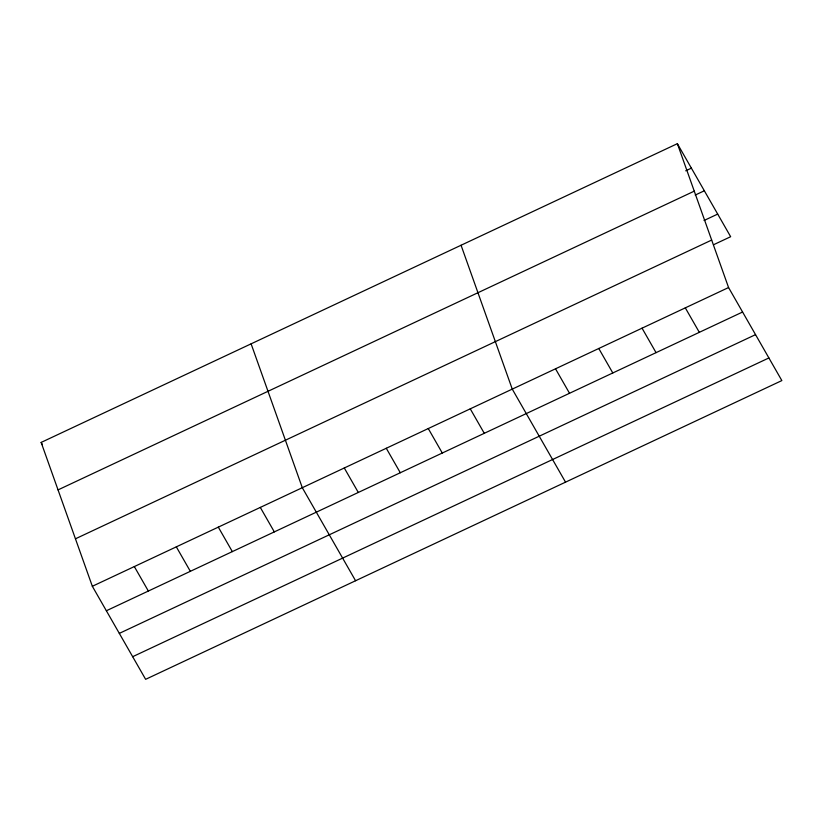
<?xml version="1.0" encoding="UTF-8"?>
<svg xmlns="http://www.w3.org/2000/svg" width="823" height="823" viewBox="0 0 823 823"><rect width="100%" height="100%" fill="white"/><g stroke="black" fill="none" stroke-linecap="round" stroke-linejoin="round"><path stroke-width="1.23" d="M677.37 143.675L728.571 287.546L781.85 380.576L145.63 679.325L92.341 586.285L41.15 442.424L677.37 143.675L730.659 236.715L713.582 244.729M685.703 170.824L691.392 168.149M58.042 489.891L694.262 191.152M695.24 195.051L704.344 190.771M704.035 220.502L717.697 214.083M75.449 538.808L711.669 240.069M92.341 586.285L728.571 287.546M106.362 610.759L742.583 312.02M119.314 633.391L755.545 334.642M132.668 656.703L768.888 357.954M685.302 307.853L699.324 332.338M642.043 328.171L656.054 352.645M598.774 348.489L612.796 372.963M555.515 368.797L569.526 393.281M565.535 482.155L512.256 389.114L461.055 245.244M470.262 408.836L484.274 433.31M428.269 428.546L442.29 453.031M386.275 448.268L400.297 472.741M344.292 467.989L358.303 492.463M355.577 580.74L302.298 487.7L251.108 343.829M260.305 507.421L274.326 531.895M218.311 527.131L232.333 551.616M176.328 546.853L190.339 571.327M134.334 566.574L148.356 591.048M41.15 442.424L42.426 444.646"/></g></svg>
